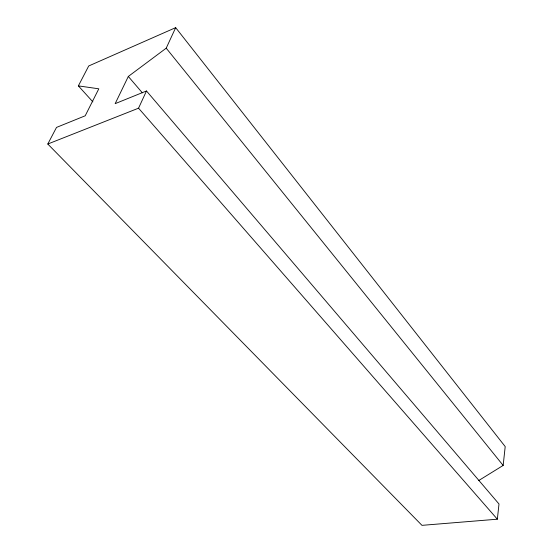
<?xml version="1.0" encoding="UTF-8"?>
<svg xmlns="http://www.w3.org/2000/svg" width="553" height="553" viewBox="0 0 553 553"><rect width="100%" height="100%" fill="white"/><g stroke="black" fill="none" stroke-linecap="round" stroke-linejoin="round"><path stroke-width="0.83" d="M175.674 27.65L88.701 65.98L78.374 85.881L98.807 88.812L85.203 115.791L56.51 127.411L47.8 144.029L421.967 525.35L497.347 519.198L498.993 503.983L146.483 90.975L115.162 103.653L128.31 76.459L166.218 48.173L175.674 27.65L505.2 446.589L503.161 465.439L478.559 480.633M47.8 144.029L138.547 108.188L146.483 90.975M78.374 85.881L92.883 101.876M138.547 108.188L497.347 519.198M128.31 76.459L142.37 92.835M166.218 48.173L503.161 465.439"/></g></svg>
